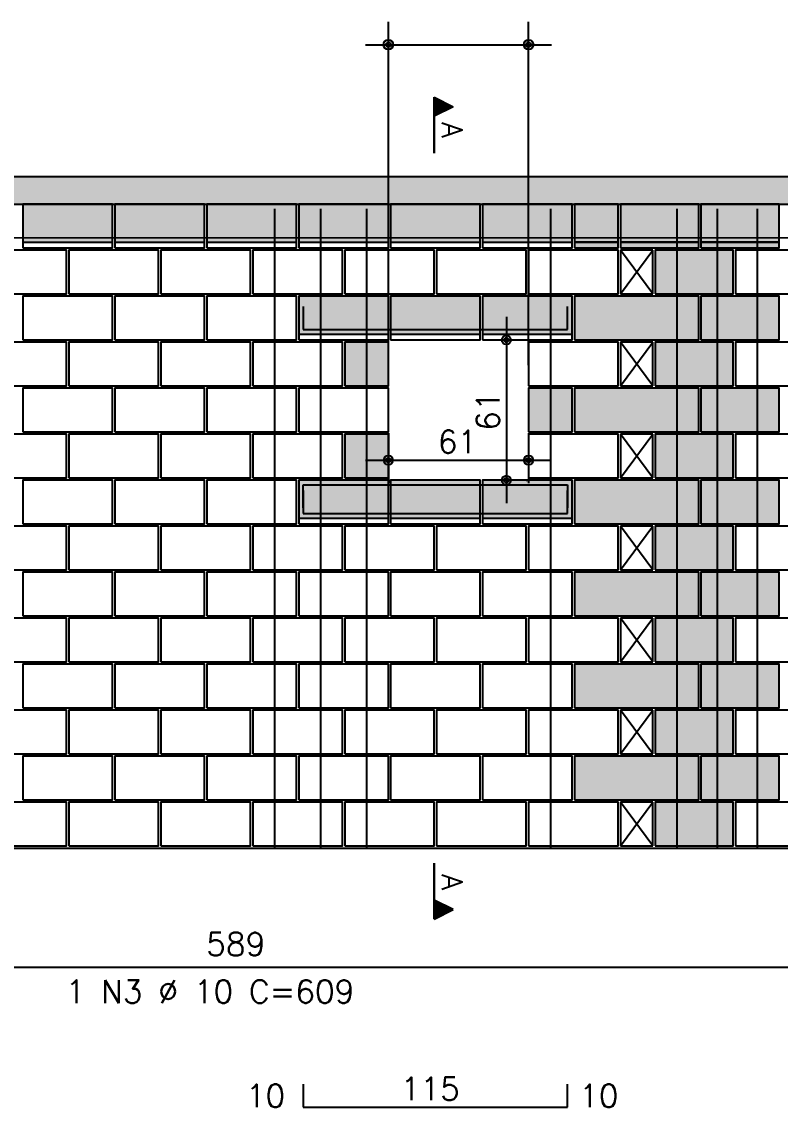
# Model space of a CAD drawing. Extents: x -1.9 to 86, y -1.6 to 60.9.
# Drawn here: x 11.87 to 18.47, y 13.89 to 23.33 of the extents above; entities that cross this region are included whole.
import ezdxf

# ---------------------------------------------------------------- set-up
doc = ezdxf.new("R2010")
doc.units = 0
doc.header["$MEASUREMENT"] = 0
for name, color, linetype in [('PENA_01', 1, 'CONTINUOUS'), ('PENA_02', 2, 'CONTINUOUS'), ('PENA_03', 3, 'CONTINUOUS'), ('PENA_05', 5, 'CONTINUOUS'), ('PENA_09', 254, 'CONTINUOUS'), ('PENA_11', 252, 'CONTINUOUS'), ('PENA_19', 240, 'CONTINUOUS'), ('PENA_21', 100, 'CONTINUOUS'), ('PENA_23', 50, 'CONTINUOUS')]:
    doc.layers.add(name, color=color, linetype=linetype)
doc.styles.get("Standard").update_dxf_attribs({"font": 'ROMANS.SHX'})

msp = doc.modelspace()

# ---------------------------------------------------------------- linework, layer by layer
at = {"layer": 'PENA_01', "linetype": 'Continuous'}
for p, q in [((15.06034, 20.360735), (15.06034, 23.328835)), ((16.28034, 20.340735), (16.28034, 23.328835)), ((14.86034, 23.128835), (16.48034, 23.128835)), ((11.88034, 21.410735), (12.66034, 21.410735)), ((12.68034, 21.410735), (13.46034, 21.410735)), ((13.48034, 21.410735), (14.26034, 21.410735)), ((14.28034, 21.410735), (15.06034, 21.410735)), ((15.08034, 21.410735), (15.86034, 21.410735)), ((15.88034, 21.410735), (16.66034, 21.410735)), ((16.68034, 21.410735), (17.06034, 21.410735)), ((17.08034, 21.410735), (17.76034, 21.410735)), ((17.78034, 21.410735), (18.46034, 21.410735)), ((16.087133, 20.760735), (16.087133, 19.140735)), ((14.28034, 20.610735), (15.06034, 20.610735)), ((15.08034, 20.610735), (15.86034, 20.610735)), ((15.88034, 20.610735), (16.66034, 20.610735)), ((16.246437, 20.560735), (16.287133, 20.560735)), ((15.06034, 19.750735), (15.06034, 19.315341)), ((16.28034, 19.750735), (16.28034, 19.315341)), ((14.86034, 19.515341), (16.48034, 19.515341)), ((16.259455, 19.340735), (16.287133, 19.340735)), ((14.28034, 19.010735), (15.06034, 19.010735)), ((15.08034, 19.010735), (15.86034, 19.010735)), ((15.88034, 19.010735), (16.66034, 19.010735))]:
    msp.add_line(p, q, dxfattribs=at)
at = {"layer": 'PENA_02', "linetype": 'Continuous'}
for p, q in [((17.36034, 21.340735), (17.08034, 21.340735)), ((17.08034, 21.340735), (17.08034, 20.960735)), ((17.36034, 20.960735), (17.36034, 21.340735)), ((17.08034, 20.960735), (17.36034, 20.960735)), ((17.36034, 20.540735), (17.08034, 20.540735)), ((17.08034, 20.540735), (17.08034, 20.160735)), ((17.36034, 20.160735), (17.36034, 20.540735)), ((17.08034, 20.160735), (17.36034, 20.160735)), ((17.36034, 19.740735), (17.08034, 19.740735)), ((17.08034, 19.740735), (17.08034, 19.360735)), ((17.36034, 19.360735), (17.36034, 19.740735)), ((17.08034, 19.360735), (17.36034, 19.360735)), ((17.36034, 18.940735), (17.08034, 18.940735)), ((17.08034, 18.940735), (17.08034, 18.560735)), ((17.36034, 18.560735), (17.36034, 18.940735)), ((17.08034, 18.560735), (17.36034, 18.560735)), ((17.36034, 18.140735), (17.08034, 18.140735)), ((17.08034, 18.140735), (17.08034, 17.760735)), ((17.36034, 17.760735), (17.36034, 18.140735)), ((17.08034, 17.760735), (17.36034, 17.760735)), ((17.36034, 17.340735), (17.08034, 17.340735)), ((17.08034, 17.340735), (17.08034, 16.960735)), ((17.36034, 16.960735), (17.36034, 17.340735)), ((17.08034, 16.960735), (17.36034, 16.960735)), ((17.36034, 16.540735), (17.08034, 16.540735)), ((17.08034, 16.540735), (17.08034, 16.160735)), ((17.36034, 16.160735), (17.36034, 16.540735)), ((17.08034, 16.160735), (17.36034, 16.160735)), ((7.78034, 16.140735), (30.76034, 16.140735))]:
    msp.add_line(p, q, dxfattribs=at)
for points in [[(7.78034, 21.740735), (30.76034, 21.740735), (30.76034, 21.980735), (7.78034, 21.980735), (7.78034, 21.740735)], [(11.88034, 21.360735), (12.66034, 21.360735), (12.66034, 21.740735), (11.88034, 21.740735), (11.88034, 21.360735)], [(12.68034, 21.360735), (13.46034, 21.360735), (13.46034, 21.740735), (12.68034, 21.740735), (12.68034, 21.360735)], [(13.48034, 21.360735), (14.26034, 21.360735), (14.26034, 21.740735), (13.48034, 21.740735), (13.48034, 21.360735)], [(14.28034, 21.360735), (15.06034, 21.360735), (15.06034, 21.740735), (14.28034, 21.740735), (14.28034, 21.360735)], [(15.08034, 21.360735), (15.86034, 21.360735), (15.86034, 21.740735), (15.08034, 21.740735), (15.08034, 21.360735)], [(15.88034, 21.360735), (16.66034, 21.360735), (16.66034, 21.740735), (15.88034, 21.740735), (15.88034, 21.360735)], [(16.68034, 21.360735), (17.06034, 21.360735), (17.06034, 21.740735), (16.68034, 21.740735), (16.68034, 21.360735)], [(17.08034, 21.360735), (17.76034, 21.360735), (17.76034, 21.740735), (17.08034, 21.740735), (17.08034, 21.360735)], [(17.78034, 21.360735), (18.46034, 21.360735), (18.46034, 21.740735), (17.78034, 21.740735), (17.78034, 21.360735)], [(11.48034, 20.960735), (12.26034, 20.960735), (12.26034, 21.340735), (11.48034, 21.340735), (11.48034, 20.960735)], [(12.28034, 20.960735), (13.06034, 20.960735), (13.06034, 21.340735), (12.28034, 21.340735), (12.28034, 20.960735)], [(13.08034, 20.960735), (13.86034, 20.960735), (13.86034, 21.340735), (13.08034, 21.340735), (13.08034, 20.960735)], [(13.88034, 20.960735), (14.66034, 20.960735), (14.66034, 21.340735), (13.88034, 21.340735), (13.88034, 20.960735)], [(14.68034, 20.960735), (15.46034, 20.960735), (15.46034, 21.340735), (14.68034, 21.340735), (14.68034, 20.960735)], [(15.48034, 20.960735), (16.26034, 20.960735), (16.26034, 21.340735), (15.48034, 21.340735), (15.48034, 20.960735)], [(16.28034, 20.960735), (17.06034, 20.960735), (17.06034, 21.340735), (16.28034, 21.340735), (16.28034, 20.960735)], [(17.38034, 20.960735), (18.06034, 20.960735), (18.06034, 21.340735), (17.38034, 21.340735), (17.38034, 20.960735)], [(18.08034, 20.960735), (18.86034, 20.960735), (18.86034, 21.340735), (18.08034, 21.340735), (18.08034, 20.960735)], [(11.88034, 20.560735), (12.66034, 20.560735), (12.66034, 20.940735), (11.88034, 20.940735), (11.88034, 20.560735)], [(12.68034, 20.560735), (13.46034, 20.560735), (13.46034, 20.940735), (12.68034, 20.940735), (12.68034, 20.560735)], [(13.48034, 20.560735), (14.26034, 20.560735), (14.26034, 20.940735), (13.48034, 20.940735), (13.48034, 20.560735)], [(14.28034, 20.560735), (15.06034, 20.560735), (15.06034, 20.940735), (14.28034, 20.940735), (14.28034, 20.560735)], [(15.08034, 20.560735), (15.86034, 20.560735), (15.86034, 20.940735), (15.08034, 20.940735), (15.08034, 20.560735)], [(15.88034, 20.560735), (16.66034, 20.560735), (16.66034, 20.940735), (15.88034, 20.940735), (15.88034, 20.560735)], [(16.68034, 20.560735), (17.76034, 20.560735), (17.76034, 20.940735), (16.68034, 20.940735), (16.68034, 20.560735)], [(17.78034, 20.560735), (18.46034, 20.560735), (18.46034, 20.940735), (17.78034, 20.940735), (17.78034, 20.560735)], [(11.48034, 20.160735), (12.26034, 20.160735), (12.26034, 20.540735), (11.48034, 20.540735), (11.48034, 20.160735)], [(12.28034, 20.160735), (13.06034, 20.160735), (13.06034, 20.540735), (12.28034, 20.540735), (12.28034, 20.160735)], [(13.08034, 20.160735), (13.86034, 20.160735), (13.86034, 20.540735), (13.08034, 20.540735), (13.08034, 20.160735)], [(13.88034, 20.160735), (14.66034, 20.160735), (14.66034, 20.540735), (13.88034, 20.540735), (13.88034, 20.160735)], [(14.68034, 20.160735), (15.06034, 20.160735), (15.06034, 20.540735), (14.68034, 20.540735), (14.68034, 20.160735)], [(16.28034, 20.160735), (17.06034, 20.160735), (17.06034, 20.540735), (16.28034, 20.540735), (16.28034, 20.160735)], [(17.38034, 20.160735), (18.06034, 20.160735), (18.06034, 20.540735), (17.38034, 20.540735), (17.38034, 20.160735)], [(18.08034, 20.160735), (18.86034, 20.160735), (18.86034, 20.540735), (18.08034, 20.540735), (18.08034, 20.160735)], [(11.88034, 19.760735), (12.66034, 19.760735), (12.66034, 20.140735), (11.88034, 20.140735), (11.88034, 19.760735)], [(12.68034, 19.760735), (13.46034, 19.760735), (13.46034, 20.140735), (12.68034, 20.140735), (12.68034, 19.760735)], [(13.48034, 19.760735), (14.26034, 19.760735), (14.26034, 20.140735), (13.48034, 20.140735), (13.48034, 19.760735)], [(14.28034, 19.760735), (15.06034, 19.760735), (15.06034, 20.140735), (14.28034, 20.140735), (14.28034, 19.760735)], [(16.28034, 19.760735), (16.66034, 19.760735), (16.66034, 20.140735), (16.28034, 20.140735), (16.28034, 19.760735)], [(16.68034, 19.760735), (17.76034, 19.760735), (17.76034, 20.140735), (16.68034, 20.140735), (16.68034, 19.760735)], [(17.78034, 19.760735), (18.46034, 19.760735), (18.46034, 20.140735), (17.78034, 20.140735), (17.78034, 19.760735)], [(11.48034, 19.360735), (12.26034, 19.360735), (12.26034, 19.740735), (11.48034, 19.740735), (11.48034, 19.360735)], [(12.28034, 19.360735), (13.06034, 19.360735), (13.06034, 19.740735), (12.28034, 19.740735), (12.28034, 19.360735)], [(13.08034, 19.360735), (13.86034, 19.360735), (13.86034, 19.740735), (13.08034, 19.740735), (13.08034, 19.360735)], [(13.88034, 19.360735), (14.66034, 19.360735), (14.66034, 19.740735), (13.88034, 19.740735), (13.88034, 19.360735)], [(14.68034, 19.360735), (15.06034, 19.360735), (15.06034, 19.740735), (14.68034, 19.740735), (14.68034, 19.360735)], [(16.28034, 19.360735), (17.06034, 19.360735), (17.06034, 19.740735), (16.28034, 19.740735), (16.28034, 19.360735)], [(17.38034, 19.360735), (18.06034, 19.360735), (18.06034, 19.740735), (17.38034, 19.740735), (17.38034, 19.360735)], [(18.08034, 19.360735), (18.86034, 19.360735), (18.86034, 19.740735), (18.08034, 19.740735), (18.08034, 19.360735)], [(11.88034, 18.960735), (12.66034, 18.960735), (12.66034, 19.340735), (11.88034, 19.340735), (11.88034, 18.960735)], [(12.68034, 18.960735), (13.46034, 18.960735), (13.46034, 19.340735), (12.68034, 19.340735), (12.68034, 18.960735)], [(13.48034, 18.960735), (14.26034, 18.960735), (14.26034, 19.340735), (13.48034, 19.340735), (13.48034, 18.960735)], [(14.28034, 18.960735), (15.06034, 18.960735), (15.06034, 19.340735), (14.28034, 19.340735), (14.28034, 18.960735)], [(15.08034, 18.960735), (15.86034, 18.960735), (15.86034, 19.340735), (15.08034, 19.340735), (15.08034, 18.960735)], [(15.88034, 18.960735), (16.66034, 18.960735), (16.66034, 19.340735), (15.88034, 19.340735), (15.88034, 18.960735)], [(16.68034, 18.960735), (17.76034, 18.960735), (17.76034, 19.340735), (16.68034, 19.340735), (16.68034, 18.960735)], [(17.78034, 18.960735), (18.46034, 18.960735), (18.46034, 19.340735), (17.78034, 19.340735), (17.78034, 18.960735)], [(11.48034, 18.560735), (12.26034, 18.560735), (12.26034, 18.940735), (11.48034, 18.940735), (11.48034, 18.560735)], [(12.28034, 18.560735), (13.06034, 18.560735), (13.06034, 18.940735), (12.28034, 18.940735), (12.28034, 18.560735)], [(13.08034, 18.560735), (13.86034, 18.560735), (13.86034, 18.940735), (13.08034, 18.940735), (13.08034, 18.560735)], [(13.88034, 18.560735), (14.66034, 18.560735), (14.66034, 18.940735), (13.88034, 18.940735), (13.88034, 18.560735)], [(14.68034, 18.560735), (15.46034, 18.560735), (15.46034, 18.940735), (14.68034, 18.940735), (14.68034, 18.560735)], [(15.48034, 18.560735), (16.26034, 18.560735), (16.26034, 18.940735), (15.48034, 18.940735), (15.48034, 18.560735)], [(16.28034, 18.560735), (17.06034, 18.560735), (17.06034, 18.940735), (16.28034, 18.940735), (16.28034, 18.560735)], [(17.38034, 18.560735), (18.06034, 18.560735), (18.06034, 18.940735), (17.38034, 18.940735), (17.38034, 18.560735)], [(18.08034, 18.560735), (18.86034, 18.560735), (18.86034, 18.940735), (18.08034, 18.940735), (18.08034, 18.560735)], [(11.88034, 18.160735), (12.66034, 18.160735), (12.66034, 18.540735), (11.88034, 18.540735), (11.88034, 18.160735)], [(12.68034, 18.160735), (13.46034, 18.160735), (13.46034, 18.540735), (12.68034, 18.540735), (12.68034, 18.160735)], [(13.48034, 18.160735), (14.26034, 18.160735), (14.26034, 18.540735), (13.48034, 18.540735), (13.48034, 18.160735)], [(14.28034, 18.160735), (15.06034, 18.160735), (15.06034, 18.540735), (14.28034, 18.540735), (14.28034, 18.160735)], [(15.08034, 18.160735), (15.86034, 18.160735), (15.86034, 18.540735), (15.08034, 18.540735), (15.08034, 18.160735)], [(15.88034, 18.160735), (16.66034, 18.160735), (16.66034, 18.540735), (15.88034, 18.540735), (15.88034, 18.160735)], [(16.68034, 18.160735), (17.76034, 18.160735), (17.76034, 18.540735), (16.68034, 18.540735), (16.68034, 18.160735)], [(17.78034, 18.160735), (18.46034, 18.160735), (18.46034, 18.540735), (17.78034, 18.540735), (17.78034, 18.160735)], [(11.48034, 17.760735), (12.26034, 17.760735), (12.26034, 18.140735), (11.48034, 18.140735), (11.48034, 17.760735)], [(12.28034, 17.760735), (13.06034, 17.760735), (13.06034, 18.140735), (12.28034, 18.140735), (12.28034, 17.760735)], [(13.08034, 17.760735), (13.86034, 17.760735), (13.86034, 18.140735), (13.08034, 18.140735), (13.08034, 17.760735)], [(13.88034, 17.760735), (14.66034, 17.760735), (14.66034, 18.140735), (13.88034, 18.140735), (13.88034, 17.760735)], [(14.68034, 17.760735), (15.46034, 17.760735), (15.46034, 18.140735), (14.68034, 18.140735), (14.68034, 17.760735)], [(15.48034, 17.760735), (16.26034, 17.760735), (16.26034, 18.140735), (15.48034, 18.140735), (15.48034, 17.760735)], [(16.28034, 17.760735), (17.06034, 17.760735), (17.06034, 18.140735), (16.28034, 18.140735), (16.28034, 17.760735)], [(17.38034, 17.760735), (18.06034, 17.760735), (18.06034, 18.140735), (17.38034, 18.140735), (17.38034, 17.760735)], [(18.08034, 17.760735), (18.86034, 17.760735), (18.86034, 18.140735), (18.08034, 18.140735), (18.08034, 17.760735)], [(11.88034, 17.360735), (12.66034, 17.360735), (12.66034, 17.740735), (11.88034, 17.740735), (11.88034, 17.360735)], [(12.68034, 17.360735), (13.46034, 17.360735), (13.46034, 17.740735), (12.68034, 17.740735), (12.68034, 17.360735)], [(13.48034, 17.360735), (14.26034, 17.360735), (14.26034, 17.740735), (13.48034, 17.740735), (13.48034, 17.360735)], [(14.28034, 17.360735), (15.06034, 17.360735), (15.06034, 17.740735), (14.28034, 17.740735), (14.28034, 17.360735)], [(15.08034, 17.360735), (15.86034, 17.360735), (15.86034, 17.740735), (15.08034, 17.740735), (15.08034, 17.360735)], [(15.88034, 17.360735), (16.66034, 17.360735), (16.66034, 17.740735), (15.88034, 17.740735), (15.88034, 17.360735)], [(16.68034, 17.360735), (17.76034, 17.360735), (17.76034, 17.740735), (16.68034, 17.740735), (16.68034, 17.360735)], [(17.78034, 17.360735), (18.46034, 17.360735), (18.46034, 17.740735), (17.78034, 17.740735), (17.78034, 17.360735)], [(11.48034, 16.960735), (12.26034, 16.960735), (12.26034, 17.340735), (11.48034, 17.340735), (11.48034, 16.960735)], [(12.28034, 16.960735), (13.06034, 16.960735), (13.06034, 17.340735), (12.28034, 17.340735), (12.28034, 16.960735)], [(13.08034, 16.960735), (13.86034, 16.960735), (13.86034, 17.340735), (13.08034, 17.340735), (13.08034, 16.960735)], [(13.88034, 16.960735), (14.66034, 16.960735), (14.66034, 17.340735), (13.88034, 17.340735), (13.88034, 16.960735)], [(14.68034, 16.960735), (15.46034, 16.960735), (15.46034, 17.340735), (14.68034, 17.340735), (14.68034, 16.960735)], [(15.48034, 16.960735), (16.26034, 16.960735), (16.26034, 17.340735), (15.48034, 17.340735), (15.48034, 16.960735)], [(16.28034, 16.960735), (17.06034, 16.960735), (17.06034, 17.340735), (16.28034, 17.340735), (16.28034, 16.960735)], [(17.38034, 16.960735), (18.06034, 16.960735), (18.06034, 17.340735), (17.38034, 17.340735), (17.38034, 16.960735)], [(18.08034, 16.960735), (18.86034, 16.960735), (18.86034, 17.340735), (18.08034, 17.340735), (18.08034, 16.960735)], [(11.88034, 16.560735), (12.66034, 16.560735), (12.66034, 16.940735), (11.88034, 16.940735), (11.88034, 16.560735)], [(12.68034, 16.560735), (13.46034, 16.560735), (13.46034, 16.940735), (12.68034, 16.940735), (12.68034, 16.560735)], [(13.48034, 16.560735), (14.26034, 16.560735), (14.26034, 16.940735), (13.48034, 16.940735), (13.48034, 16.560735)], [(14.28034, 16.560735), (15.06034, 16.560735), (15.06034, 16.940735), (14.28034, 16.940735), (14.28034, 16.560735)], [(15.08034, 16.560735), (15.86034, 16.560735), (15.86034, 16.940735), (15.08034, 16.940735), (15.08034, 16.560735)], [(15.88034, 16.560735), (16.66034, 16.560735), (16.66034, 16.940735), (15.88034, 16.940735), (15.88034, 16.560735)], [(16.68034, 16.560735), (17.76034, 16.560735), (17.76034, 16.940735), (16.68034, 16.940735), (16.68034, 16.560735)], [(17.78034, 16.560735), (18.46034, 16.560735), (18.46034, 16.940735), (17.78034, 16.940735), (17.78034, 16.560735)], [(11.48034, 16.160735), (12.26034, 16.160735), (12.26034, 16.540735), (11.48034, 16.540735), (11.48034, 16.160735)], [(12.28034, 16.160735), (13.06034, 16.160735), (13.06034, 16.540735), (12.28034, 16.540735), (12.28034, 16.160735)], [(13.08034, 16.160735), (13.86034, 16.160735), (13.86034, 16.540735), (13.08034, 16.540735), (13.08034, 16.160735)], [(13.88034, 16.160735), (14.66034, 16.160735), (14.66034, 16.540735), (13.88034, 16.540735), (13.88034, 16.160735)], [(14.68034, 16.160735), (15.46034, 16.160735), (15.46034, 16.540735), (14.68034, 16.540735), (14.68034, 16.160735)], [(15.48034, 16.160735), (16.26034, 16.160735), (16.26034, 16.540735), (15.48034, 16.540735), (15.48034, 16.160735)], [(16.28034, 16.160735), (17.06034, 16.160735), (17.06034, 16.540735), (16.28034, 16.540735), (16.28034, 16.160735)], [(17.38034, 16.160735), (18.06034, 16.160735), (18.06034, 16.540735), (17.38034, 16.540735), (17.38034, 16.160735)], [(18.08034, 16.160735), (18.86034, 16.160735), (18.86034, 16.540735), (18.08034, 16.540735), (18.08034, 16.160735)]]:
    msp.add_lwpolyline(points, dxfattribs=at)
for centre, radius in [((15.06034, 23.128835), 0.041625), ((15.06034, 23.128835), 0.02075), ((16.28034, 23.128835), 0.041625), ((16.28034, 23.128835), 0.02075), ((16.087133, 20.560735), 0.04), ((16.087133, 20.560735), 0.02), ((15.06034, 19.515341), 0.04), ((16.28034, 19.515341), 0.04), ((15.06034, 19.515341), 0.02), ((16.28034, 19.515341), 0.02), ((16.087133, 19.340735), 0.04), ((16.087133, 19.340735), 0.02)]:
    msp.add_circle(centre, radius, dxfattribs=at)
at = {"layer": 'PENA_03', "linetype": 'Continuous'}
for p, q in [((15.459644, 22.186457), (15.459644, 22.672839)), ((15.459644, 22.672839), (15.625577, 22.589873)), ((15.460339, 22.671711), (15.624016, 22.589873)), ((15.46034, 22.671711), (15.46034, 22.508034)), ((15.472408, 22.666457), (15.472408, 22.513288)), ((15.625577, 22.589873), (15.460339, 22.507254)), ((15.624016, 22.589873), (15.46034, 22.508034)), ((15.485172, 22.660075), (15.485172, 22.51967)), ((15.497936, 22.653693), (15.497936, 22.526052)), ((15.5107, 22.647311), (15.5107, 22.532434)), ((15.523464, 22.640929), (15.523464, 22.538816)), ((15.536228, 22.634547), (15.536228, 22.545198)), ((15.548992, 22.628165), (15.548992, 22.55158)), ((15.561756, 22.621783), (15.561756, 22.557962)), ((15.57452, 22.615401), (15.57452, 22.564344)), ((15.587284, 22.609019), (15.587284, 22.570726)), ((15.600049, 22.602637), (15.600049, 22.577108)), ((15.612813, 22.596255), (15.612813, 22.583491)), ((15.46034, 22.507254), (15.46034, 22.186457)), ((17.08034, 20.960735), (17.36034, 21.340735)), ((17.36034, 20.960735), (17.08034, 21.340735)), ((16.046437, 20.560735), (16.046437, 20.560735)), ((17.08034, 20.160735), (17.36034, 20.540735)), ((17.36034, 20.160735), (17.08034, 20.540735)), ((15.06034, 20.160735), (15.06034, 20.160735)), ((16.28034, 20.140735), (16.28034, 20.140735)), ((15.06034, 19.950735), (15.06034, 19.950735)), ((16.28034, 19.950735), (16.28034, 19.950735)), ((17.08034, 19.360735), (17.36034, 19.740735)), ((17.36034, 19.360735), (17.08034, 19.740735)), ((16.059455, 19.340735), (16.059455, 19.340735)), ((17.08034, 18.560735), (17.36034, 18.940735)), ((17.36034, 18.560735), (17.08034, 18.940735)), ((17.08034, 17.760735), (17.36034, 18.140735)), ((17.36034, 17.760735), (17.08034, 18.140735)), ((17.08034, 16.960735), (17.36034, 17.340735)), ((17.36034, 16.960735), (17.08034, 17.340735)), ((17.08034, 16.160735), (17.36034, 16.540735)), ((17.36034, 16.160735), (17.08034, 16.540735)), ((15.459644, 16.0101), (15.459644, 15.523718)), ((15.46034, 15.689303), (15.46034, 16.0101)), ((15.625577, 15.606684), (15.460339, 15.689303)), ((15.46034, 15.524846), (15.46034, 15.688523)), ((15.624016, 15.606684), (15.46034, 15.688523)), ((15.472408, 15.5301), (15.472408, 15.683269)), ((15.485172, 15.536482), (15.485172, 15.676887)), ((15.459644, 15.523718), (15.625577, 15.606684)), ((15.460339, 15.524846), (15.624016, 15.606684)), ((15.497936, 15.542864), (15.497936, 15.670505)), ((15.5107, 15.549246), (15.5107, 15.664123)), ((15.523464, 15.555628), (15.523464, 15.657741)), ((15.536228, 15.56201), (15.536228, 15.651359)), ((15.548992, 15.568392), (15.548992, 15.644977)), ((15.561756, 15.574774), (15.561756, 15.638595)), ((15.57452, 15.581156), (15.57452, 15.632213)), ((15.587284, 15.587538), (15.587284, 15.625831)), ((15.600049, 15.59392), (15.600049, 15.619449)), ((15.612813, 15.600302), (15.612813, 15.613066))]:
    msp.add_line(p, q, dxfattribs=at)
at = {"layer": 'PENA_05', "linetype": 'Continuous'}
for p, q in [((7.880792, 21.450353), (19.670481, 21.450772)), ((14.319603, 20.850735), (14.319603, 20.650735)), ((16.619603, 20.650735), (16.619603, 20.850735)), ((14.319603, 20.650735), (16.619603, 20.650735)), ((14.32034, 19.100735), (14.32034, 19.300735)), ((14.32034, 19.300735), (16.62034, 19.300735)), ((16.62034, 19.300735), (16.62034, 19.100735)), ((14.32034, 19.250735), (14.32034, 19.050735)), ((16.62034, 19.050735), (16.62034, 19.250735)), ((14.32034, 19.050735), (16.62034, 19.050735)), ((7.880792, 15.106341), (19.670481, 15.10676)), ((14.32034, 14.087084), (14.32034, 13.887084)), ((16.62034, 13.887084), (16.62034, 14.087084)), ((14.32034, 13.887084), (16.62034, 13.887084))]:
    msp.add_line(p, q, dxfattribs=at)
for points in [[(14.07034, 21.700735), (14.07034, 16.140735)], [(14.47034, 21.700735), (14.47034, 16.140735)], [(14.87034, 21.700735), (14.87034, 16.140735)], [(16.47034, 21.700735), (16.47034, 16.140735)], [(17.57034, 21.700735), (17.57034, 16.140735)], [(17.92034, 21.700735), (17.92034, 16.140735)], [(18.27034, 21.700735), (18.27034, 16.140735)]]:
    msp.add_lwpolyline(points, dxfattribs=at)
at = {"layer": 'PENA_09', "linetype": 'Continuous'}
for points in [[(11.88034, 21.410735), (12.66034, 21.410735), (12.66034, 21.740735), (11.88034, 21.740735), (11.88034, 21.410735)], [(12.68034, 21.410735), (13.46034, 21.410735), (13.46034, 21.740735), (12.68034, 21.740735), (12.68034, 21.410735)], [(13.48034, 21.410735), (14.26034, 21.410735), (14.26034, 21.740735), (13.48034, 21.740735), (13.48034, 21.410735)], [(14.28034, 21.410735), (15.06034, 21.410735), (15.06034, 21.740735), (14.28034, 21.740735), (14.28034, 21.410735)], [(15.08034, 21.410735), (15.86034, 21.410735), (15.86034, 21.740735), (15.08034, 21.740735), (15.08034, 21.410735)], [(15.88034, 21.410735), (16.66034, 21.410735), (16.66034, 21.740735), (15.88034, 21.740735), (15.88034, 21.410735)], [(16.68034, 21.410735), (17.06034, 21.410735), (17.06034, 21.740735), (16.68034, 21.740735), (16.68034, 21.410735)], [(17.08034, 21.410735), (17.76034, 21.410735), (17.76034, 21.740735), (17.08034, 21.740735), (17.08034, 21.410735)], [(17.78034, 21.410735), (18.46034, 21.410735), (18.46034, 21.740735), (17.78034, 21.740735), (17.78034, 21.410735)], [(14.28034, 20.610735), (15.06034, 20.610735), (15.06034, 20.940735), (14.28034, 20.940735), (14.28034, 20.610735)], [(15.08034, 20.610735), (15.86034, 20.610735), (15.86034, 20.940735), (15.08034, 20.940735), (15.08034, 20.610735)], [(15.88034, 20.610735), (16.66034, 20.610735), (16.66034, 20.940735), (15.88034, 20.940735), (15.88034, 20.610735)], [(14.28034, 19.010735), (15.06034, 19.010735), (15.06034, 19.340735), (14.28034, 19.340735), (14.28034, 19.010735)], [(15.08034, 19.010735), (15.86034, 19.010735), (15.86034, 19.340735), (15.08034, 19.340735), (15.08034, 19.010735)], [(15.88034, 19.010735), (16.66034, 19.010735), (16.66034, 19.340735), (15.88034, 19.340735), (15.88034, 19.010735)]]:
    msp.add_lwpolyline(points, dxfattribs=at)
for points in [[(11.88034, 21.410735), (12.66034, 21.410735), (12.66034, 21.740735)], [(11.88034, 21.410735), (12.66034, 21.740735), (11.88034, 21.740735)], [(11.88034, 21.410735), (11.88034, 21.740735), (11.88034, 21.410735)], [(12.68034, 21.410735), (13.46034, 21.410735), (13.46034, 21.740735)], [(12.68034, 21.410735), (13.46034, 21.740735), (12.68034, 21.740735)], [(12.68034, 21.410735), (12.68034, 21.740735), (12.68034, 21.410735)], [(13.48034, 21.410735), (14.26034, 21.410735), (14.26034, 21.740735)], [(13.48034, 21.410735), (14.26034, 21.740735), (13.48034, 21.740735)], [(13.48034, 21.410735), (13.48034, 21.740735), (13.48034, 21.410735)], [(14.28034, 21.410735), (15.06034, 21.410735), (15.06034, 21.740735)], [(14.28034, 21.410735), (15.06034, 21.740735), (14.28034, 21.740735)], [(14.28034, 21.410735), (14.28034, 21.740735), (14.28034, 21.410735)], [(15.08034, 21.410735), (15.86034, 21.410735), (15.86034, 21.740735)], [(15.08034, 21.410735), (15.86034, 21.740735), (15.08034, 21.740735)], [(15.08034, 21.410735), (15.08034, 21.740735), (15.08034, 21.410735)], [(15.88034, 21.410735), (16.66034, 21.410735), (16.66034, 21.740735)], [(15.88034, 21.410735), (16.66034, 21.740735), (15.88034, 21.740735)], [(15.88034, 21.410735), (15.88034, 21.740735), (15.88034, 21.410735)], [(16.68034, 21.410735), (17.06034, 21.410735), (17.06034, 21.740735)], [(16.68034, 21.410735), (17.06034, 21.740735), (16.68034, 21.740735)], [(16.68034, 21.410735), (16.68034, 21.740735), (16.68034, 21.410735)], [(17.08034, 21.410735), (17.76034, 21.410735), (17.76034, 21.740735)], [(17.08034, 21.410735), (17.76034, 21.740735), (17.08034, 21.740735)], [(17.08034, 21.410735), (17.08034, 21.740735), (17.08034, 21.410735)], [(17.78034, 21.410735), (18.46034, 21.410735), (18.46034, 21.740735)], [(17.78034, 21.410735), (18.46034, 21.740735), (17.78034, 21.740735)], [(17.78034, 21.410735), (17.78034, 21.740735), (17.78034, 21.410735)], [(14.28034, 20.610735), (15.06034, 20.610735), (15.06034, 20.940735)], [(14.28034, 20.610735), (15.06034, 20.940735), (14.28034, 20.940735)], [(14.28034, 20.610735), (14.28034, 20.940735), (14.28034, 20.610735)], [(15.08034, 20.610735), (15.86034, 20.610735), (15.86034, 20.940735)], [(15.08034, 20.610735), (15.86034, 20.940735), (15.08034, 20.940735)], [(15.08034, 20.610735), (15.08034, 20.940735), (15.08034, 20.610735)], [(15.88034, 20.610735), (16.66034, 20.610735), (16.66034, 20.940735)], [(15.88034, 20.610735), (16.66034, 20.940735), (15.88034, 20.940735)], [(15.88034, 20.610735), (15.88034, 20.940735), (15.88034, 20.610735)], [(14.28034, 19.010735), (15.06034, 19.010735), (15.06034, 19.340735)], [(14.28034, 19.010735), (15.06034, 19.340735), (14.28034, 19.340735)], [(14.28034, 19.010735), (14.28034, 19.340735), (14.28034, 19.010735)], [(15.08034, 19.010735), (15.86034, 19.010735), (15.86034, 19.340735)], [(15.08034, 19.010735), (15.86034, 19.340735), (15.08034, 19.340735)], [(15.08034, 19.010735), (15.08034, 19.340735), (15.08034, 19.010735)], [(15.88034, 19.010735), (16.66034, 19.010735), (16.66034, 19.340735)], [(15.88034, 19.010735), (16.66034, 19.340735), (15.88034, 19.340735)], [(15.88034, 19.010735), (15.88034, 19.340735), (15.88034, 19.010735)]]:
    msp.add_solid(points, dxfattribs=at)
at = {"layer": 'PENA_11', "linetype": 'Continuous'}
for points in [[(7.78034, 21.740735), (30.76034, 21.740735), (30.76034, 21.980735)], [(7.78034, 21.740735), (30.76034, 21.980735), (7.78034, 21.980735)]]:
    msp.add_solid(points, dxfattribs=at)
at = {"layer": 'PENA_19', "linetype": 'Continuous'}
for points in [[(16.68034, 20.560735), (17.76034, 20.560735), (17.76034, 20.940735), (16.68034, 20.940735), (16.68034, 20.560735)], [(16.68034, 19.760735), (17.76034, 19.760735), (17.76034, 20.140735), (16.68034, 20.140735), (16.68034, 19.760735)], [(16.68034, 18.960735), (17.76034, 18.960735), (17.76034, 19.340735), (16.68034, 19.340735), (16.68034, 18.960735)], [(16.68034, 18.160735), (17.76034, 18.160735), (17.76034, 18.540735), (16.68034, 18.540735), (16.68034, 18.160735)], [(16.68034, 17.360735), (17.76034, 17.360735), (17.76034, 17.740735), (16.68034, 17.740735), (16.68034, 17.360735)], [(16.68034, 16.560735), (17.76034, 16.560735), (17.76034, 16.940735), (16.68034, 16.940735), (16.68034, 16.560735)]]:
    msp.add_lwpolyline(points, dxfattribs=at)
for points in [[(16.68034, 20.560735), (17.76034, 20.560735), (17.76034, 20.940735)], [(16.68034, 20.560735), (17.76034, 20.940735), (16.68034, 20.940735)], [(16.68034, 20.560735), (16.68034, 20.940735), (16.68034, 20.560735)], [(16.68034, 19.760735), (17.76034, 19.760735), (17.76034, 20.140735)], [(16.68034, 19.760735), (17.76034, 20.140735), (16.68034, 20.140735)], [(16.68034, 19.760735), (16.68034, 20.140735), (16.68034, 19.760735)], [(16.68034, 18.960735), (17.76034, 18.960735), (17.76034, 19.340735)], [(16.68034, 18.960735), (17.76034, 19.340735), (16.68034, 19.340735)], [(16.68034, 18.960735), (16.68034, 19.340735), (16.68034, 18.960735)], [(16.68034, 18.160735), (17.76034, 18.160735), (17.76034, 18.540735)], [(16.68034, 18.160735), (17.76034, 18.540735), (16.68034, 18.540735)], [(16.68034, 18.160735), (16.68034, 18.540735), (16.68034, 18.160735)], [(16.68034, 17.360735), (17.76034, 17.360735), (17.76034, 17.740735)], [(16.68034, 17.360735), (17.76034, 17.740735), (16.68034, 17.740735)], [(16.68034, 17.360735), (16.68034, 17.740735), (16.68034, 17.360735)], [(16.68034, 16.560735), (17.76034, 16.560735), (17.76034, 16.940735)], [(16.68034, 16.560735), (17.76034, 16.940735), (16.68034, 16.940735)], [(16.68034, 16.560735), (16.68034, 16.940735), (16.68034, 16.560735)]]:
    msp.add_solid(points, dxfattribs=at)
at = {"layer": 'PENA_21', "linetype": 'Continuous'}
for points in [[(17.08034, 21.360735), (17.76034, 21.360735), (17.76034, 21.410735), (17.08034, 21.410735), (17.08034, 21.360735)], [(17.38034, 20.960735), (18.06034, 20.960735), (18.06034, 21.340735), (17.38034, 21.340735), (17.38034, 20.960735)], [(17.78034, 21.360735), (18.46034, 21.360735), (18.46034, 21.410735), (17.78034, 21.410735), (17.78034, 21.360735)], [(17.78034, 20.560735), (18.46034, 20.560735), (18.46034, 20.940735), (17.78034, 20.940735), (17.78034, 20.560735)], [(17.38034, 20.160735), (18.06034, 20.160735), (18.06034, 20.540735), (17.38034, 20.540735), (17.38034, 20.160735)], [(17.78034, 19.760735), (18.46034, 19.760735), (18.46034, 20.140735), (17.78034, 20.140735), (17.78034, 19.760735)], [(17.38034, 19.360735), (18.06034, 19.360735), (18.06034, 19.740735), (17.38034, 19.740735), (17.38034, 19.360735)], [(17.78034, 18.960735), (18.46034, 18.960735), (18.46034, 19.340735), (17.78034, 19.340735), (17.78034, 18.960735)], [(17.38034, 18.560735), (18.06034, 18.560735), (18.06034, 18.940735), (17.38034, 18.940735), (17.38034, 18.560735)], [(17.78034, 18.160735), (18.46034, 18.160735), (18.46034, 18.540735), (17.78034, 18.540735), (17.78034, 18.160735)], [(17.38034, 17.760735), (18.06034, 17.760735), (18.06034, 18.140735), (17.38034, 18.140735), (17.38034, 17.760735)], [(17.78034, 17.360735), (18.46034, 17.360735), (18.46034, 17.740735), (17.78034, 17.740735), (17.78034, 17.360735)], [(17.38034, 16.960735), (18.06034, 16.960735), (18.06034, 17.340735), (17.38034, 17.340735), (17.38034, 16.960735)], [(17.78034, 16.560735), (18.46034, 16.560735), (18.46034, 16.940735), (17.78034, 16.940735), (17.78034, 16.560735)], [(17.38034, 16.160735), (18.06034, 16.160735), (18.06034, 16.540735), (17.38034, 16.540735), (17.38034, 16.160735)]]:
    msp.add_lwpolyline(points, dxfattribs=at)
for points in [[(17.08034, 21.360735), (17.76034, 21.360735), (17.76034, 21.410735)], [(17.08034, 21.360735), (17.76034, 21.410735), (17.08034, 21.410735)], [(17.08034, 21.360735), (17.08034, 21.410735), (17.08034, 21.360735)], [(17.38034, 20.960735), (18.06034, 20.960735), (18.06034, 21.340735)], [(17.38034, 20.960735), (18.06034, 21.340735), (17.38034, 21.340735)], [(17.38034, 20.960735), (17.38034, 21.340735), (17.38034, 20.960735)], [(17.78034, 21.360735), (18.46034, 21.360735), (18.46034, 21.410735)], [(17.78034, 21.360735), (18.46034, 21.410735), (17.78034, 21.410735)], [(17.78034, 21.360735), (17.78034, 21.410735), (17.78034, 21.360735)], [(17.78034, 20.560735), (18.46034, 20.560735), (18.46034, 20.940735)], [(17.78034, 20.560735), (18.46034, 20.940735), (17.78034, 20.940735)], [(17.78034, 20.560735), (17.78034, 20.940735), (17.78034, 20.560735)], [(17.38034, 20.160735), (18.06034, 20.160735), (18.06034, 20.540735)], [(17.38034, 20.160735), (18.06034, 20.540735), (17.38034, 20.540735)], [(17.38034, 20.160735), (17.38034, 20.540735), (17.38034, 20.160735)], [(17.78034, 19.760735), (18.46034, 19.760735), (18.46034, 20.140735)], [(17.78034, 19.760735), (18.46034, 20.140735), (17.78034, 20.140735)], [(17.78034, 19.760735), (17.78034, 20.140735), (17.78034, 19.760735)], [(17.38034, 19.360735), (18.06034, 19.360735), (18.06034, 19.740735)], [(17.38034, 19.360735), (18.06034, 19.740735), (17.38034, 19.740735)], [(17.38034, 19.360735), (17.38034, 19.740735), (17.38034, 19.360735)], [(17.78034, 18.960735), (18.46034, 18.960735), (18.46034, 19.340735)], [(17.78034, 18.960735), (18.46034, 19.340735), (17.78034, 19.340735)], [(17.78034, 18.960735), (17.78034, 19.340735), (17.78034, 18.960735)], [(17.38034, 18.560735), (18.06034, 18.560735), (18.06034, 18.940735)], [(17.38034, 18.560735), (18.06034, 18.940735), (17.38034, 18.940735)], [(17.38034, 18.560735), (17.38034, 18.940735), (17.38034, 18.560735)], [(17.78034, 18.160735), (18.46034, 18.160735), (18.46034, 18.540735)], [(17.78034, 18.160735), (18.46034, 18.540735), (17.78034, 18.540735)], [(17.78034, 18.160735), (17.78034, 18.540735), (17.78034, 18.160735)], [(17.38034, 17.760735), (18.06034, 17.760735), (18.06034, 18.140735)], [(17.38034, 17.760735), (18.06034, 18.140735), (17.38034, 18.140735)], [(17.38034, 17.760735), (17.38034, 18.140735), (17.38034, 17.760735)], [(17.78034, 17.360735), (18.46034, 17.360735), (18.46034, 17.740735)], [(17.78034, 17.360735), (18.46034, 17.740735), (17.78034, 17.740735)], [(17.78034, 17.360735), (17.78034, 17.740735), (17.78034, 17.360735)], [(17.38034, 16.960735), (18.06034, 16.960735), (18.06034, 17.340735)], [(17.38034, 16.960735), (18.06034, 17.340735), (17.38034, 17.340735)], [(17.38034, 16.960735), (17.38034, 17.340735), (17.38034, 16.960735)], [(17.78034, 16.560735), (18.46034, 16.560735), (18.46034, 16.940735)], [(17.78034, 16.560735), (18.46034, 16.940735), (17.78034, 16.940735)], [(17.78034, 16.560735), (17.78034, 16.940735), (17.78034, 16.560735)], [(17.38034, 16.160735), (18.06034, 16.160735), (18.06034, 16.540735)], [(17.38034, 16.160735), (18.06034, 16.540735), (17.38034, 16.540735)], [(17.38034, 16.160735), (17.38034, 16.540735), (17.38034, 16.160735)]]:
    msp.add_solid(points, dxfattribs=at)
at = {"layer": 'PENA_23', "linetype": 'Continuous'}
for points in [[(16.68034, 21.360735), (17.06034, 21.360735), (17.06034, 21.410735), (16.68034, 21.410735), (16.68034, 21.360735)], [(14.68034, 20.160735), (15.06034, 20.160735), (15.06034, 20.540735), (14.68034, 20.540735), (14.68034, 20.160735)], [(16.28034, 19.760735), (16.66034, 19.760735), (16.66034, 20.140735), (16.28034, 20.140735), (16.28034, 19.760735)], [(14.68034, 19.360735), (15.06034, 19.360735), (15.06034, 19.740735), (14.68034, 19.740735), (14.68034, 19.360735)]]:
    msp.add_lwpolyline(points, dxfattribs=at)
for points in [[(16.68034, 21.360735), (17.06034, 21.360735), (17.06034, 21.410735)], [(16.68034, 21.360735), (17.06034, 21.410735), (16.68034, 21.410735)], [(16.68034, 21.360735), (16.68034, 21.410735), (16.68034, 21.360735)], [(14.68034, 20.160735), (15.06034, 20.160735), (15.06034, 20.540735)], [(14.68034, 20.160735), (15.06034, 20.540735), (14.68034, 20.540735)], [(14.68034, 20.160735), (14.68034, 20.540735), (14.68034, 20.160735)], [(16.28034, 19.760735), (16.66034, 19.760735), (16.66034, 20.140735)], [(16.28034, 19.760735), (16.66034, 20.140735), (16.28034, 20.140735)], [(16.28034, 19.760735), (16.28034, 20.140735), (16.28034, 19.760735)], [(14.68034, 19.360735), (15.06034, 19.360735), (15.06034, 19.740735)], [(14.68034, 19.360735), (15.06034, 19.740735), (14.68034, 19.740735)], [(14.68034, 19.360735), (14.68034, 19.740735), (14.68034, 19.360735)]]:
    msp.add_solid(points, dxfattribs=at)

# ---------------------------------------------------------------- texts
at = {"layer": 'PENA_03', "linetype": 'Continuous'}
for s, height, rotation, p in [('A', 0.18, 270, (15.526673, 22.45444)), ('61', 0.2, 90, (16.027133, 19.770735)), ('A', 0.18, 270, (15.526673, 15.913546)), ('589', 0.2, 0.002036, (13.475633, 15.20654))]:
    msp.add_text(s, height=height, rotation=rotation, dxfattribs=at).set_placement(p)
for s, p in [('61', (15.49034, 19.575341)), ('1 N3 %%c 10 C=609', (12.253435, 14.793835)), ('10', (13.82034, 13.887084)), ('115', (15.167653, 13.948099)), ('10', (16.72034, 13.887084))]:
    msp.add_text(s, height=0.2, dxfattribs=at).set_placement(p)

doc.saveas('drawing.dxf')
